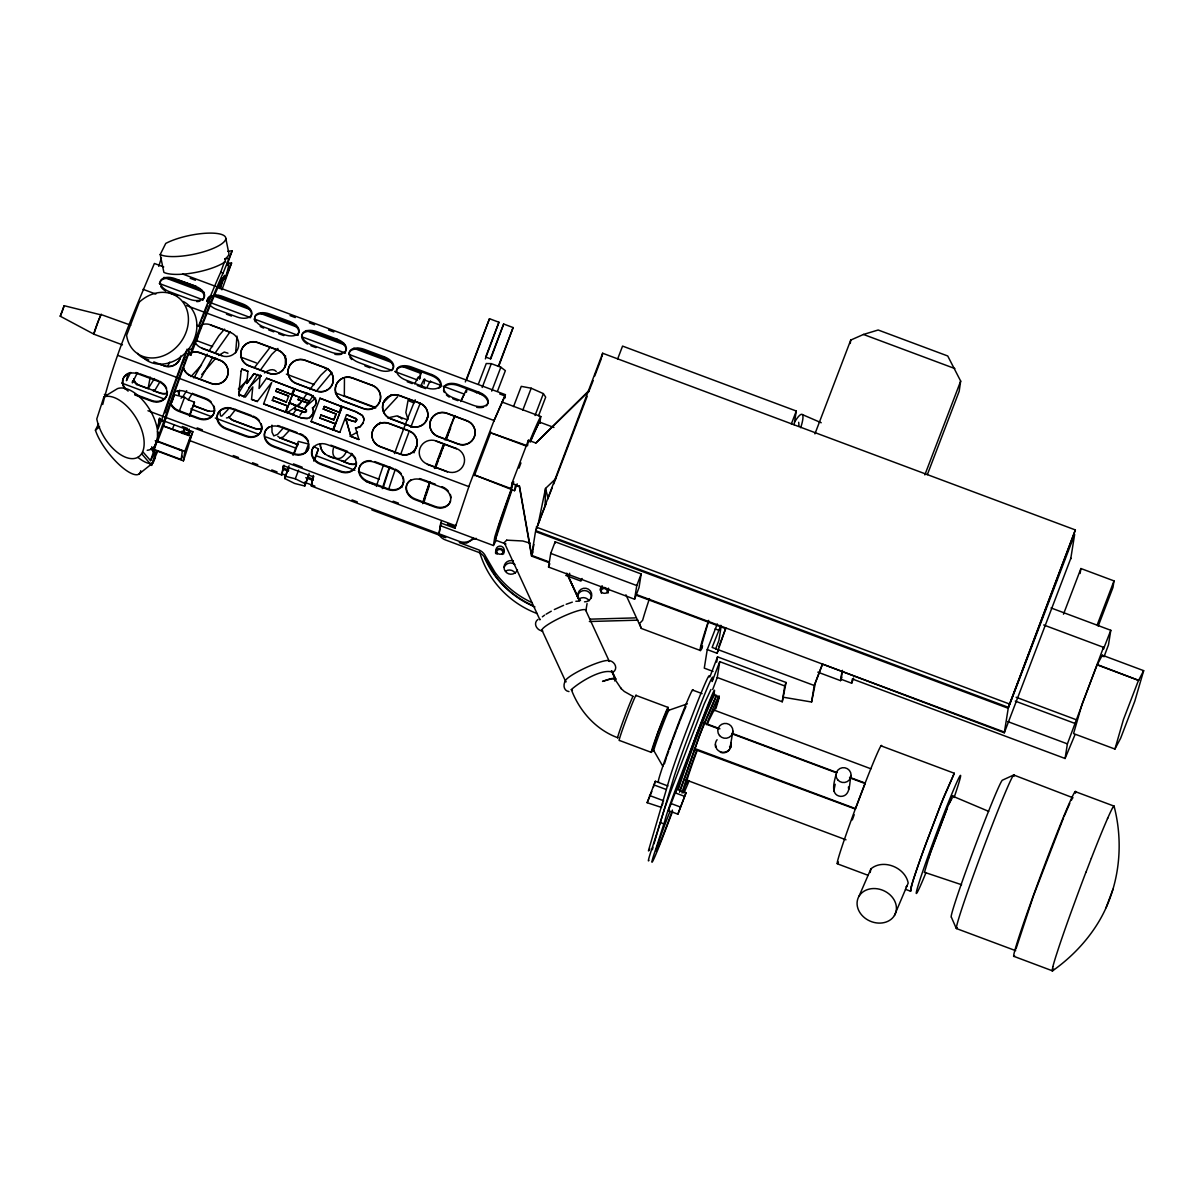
<?xml version="1.0" encoding="UTF-8"?>
<svg xmlns="http://www.w3.org/2000/svg" width="1204" height="1204" viewBox="0 0 1204 1204"><rect width="100%" height="100%" fill="white"/><g stroke="black" fill="none" stroke-linecap="round" stroke-linejoin="round"><path stroke-width="1.5" d="M236.962 336.082L235.668 352.772M545.156 504.777L545.532 488.433L556.082 478.379M153.841 389.855L154.533 390.909L159.259 382.962M271.953 425.117L272.014 432.131L273.79 435.893L277.552 434.418L283.256 428.067M285.333 366.844L285.483 355.692M539.919 619.789L504.25 542.613L506.688 540.175M1043.717 624.981L1103.496 647.331L1103.391 649.287L1110.795 630.294L1051.032 607.945M344.329 395.8L344.449 379.365M239.34 394.807L238.708 394.325L239.25 395.89L239.942 394.777L245.42 397.079L252.795 386.92L251.546 399.367L257.31 401.519L271.713 382.496L263.601 403.882L285.393 412.024L287.651 405.974L272.375 400.255L287.651 405.974M239.37 394.566L239.295 395.649L239.942 394.777M241.101 371.178L238.678 394.551M154.849 458.664L153.164 462.742L139.107 473.94M259.974 377.213L259.056 388.501L266.566 378.237L293.896 388.711L266.566 378.237M260.049 376.054L260.771 376.325L260.169 374.85L259.537 375.874L254.014 373.797L246.82 383.534L247.904 371.268L241.914 369.026L241.056 371.404M122.447 344.871L93.777 334.155L94.394 333.011L93.822 334.125L60.2 316.2L64.143 305.696L101.121 314.906M64.158 305.801L62.397 310.978M93.807 334.11L98.502 320.43M157.709 437.142L154.895 445.856M905.453 889.304L910.42 891.156L912.737 881.674A63.135 2.242 -69.5 0 1 926.358 842.424L943.936 796.581L954.305 773.269L881.042 745.848M143.291 452.328L150.56 460.635L157.092 441.131M141.711 453.818L151.538 465.391L156.249 450.672L183.429 460.846L192.836 431.694L190.458 430.821L188.622 435.652M183.429 460.846L184.814 451.334L157.634 441.176L157.95 438.963L153.992 448.625L153.119 447.768L154.955 445.63M189.133 349.401L188.426 354.337L190.789 355.225A85.86 3.266 -69.5 0 1 223.176 278.139L219.294 288.313M190.789 355.225L191.617 349.521L200.481 326.284L196.884 325.396A34.72 28.941 -53.8 0 1 177.379 359.243A34.72 28.941 -53.8 0 1 143.141 357.588M184.724 428.203L183.038 433.44M200.481 326.284L200.06 329.189A101.648 3.868 -69.5 0 1 223.056 273.173L232.176 250.733L227.827 251.365M153.946 449.348L181.127 459.507L182.391 450.898L155.211 440.739M220.302 288.84L224.606 275.34L219.61 288.433M850.265 343.471L850.746 340.07L863.479 334.456L878.167 330.001L947.729 355.978L960.672 381.096L959.182 391.285L927.336 474.662M798.989 425.584L798.673 422.288M652.402 849.678L652.944 847.255M648.911 860.363A35.262 1.339 -69.5 0 1 652.749 846.231L664.021 810.412A31.56 1.204 -69.5 0 1 673.352 784.556L704.189 703.979L710.962 689.486M672.569 811.466L663.344 835.591A35.262 1.339 -69.5 0 1 652.538 861.552A35.262 1.339 -69.5 0 1 656.285 847.556L664.909 820.692A31.56 1.204 -69.5 0 1 676.904 785.881L704.355 713.987A31.56 1.204 -69.5 0 1 714.514 690.81L713.716 695.867M679.568 792.081L704.189 722.912L719.947 728.796M681.931 792.954A54.601 2.077 -69.5 0 1 696.68 750.167L855.472 809.103M704.189 722.912L704.054 723.77L716.561 695.205L699.238 736.186L679.763 791.57M716.696 662.125L717.524 656.857L786.077 682.487L782.254 701.781L717.253 677.491L719.736 661.658L784.737 685.964L782.254 701.781M93.777 334.035L94.8 330.543M101.196 314.59L130.785 325.215M102.731 404.514C114.591 355.978 135.134 309.563 154.383 263.465L163.729 266.957M159.259 419.203L157.739 428.639L159.696 418.044L159.259 419.203L188.802 430.249L188.05 434.975M192.339 393.437L188.26 399.788L184.588 397.305L174.354 394.716L171.991 402.241M188.26 399.788L194.446 402.226L189.57 416.358M190.157 432.703L190.458 430.821M227.767 299.54L218.375 295.537M241.914 369.026L247.904 371.268M254.014 373.797L259.537 375.874M251.546 399.367L257.31 401.519M263.601 403.882L285.393 412.024M286.401 402.106L273.594 397.064L286.401 402.106L288.674 396.056L275.821 391.24L288.674 396.056M291.669 394.536L276.785 388.711L291.669 394.536L293.942 388.471M307.562 418.616L300.609 417.713L285.815 412.174L294.709 388.772C300.94 392.925 315.117 392.278 316.2 401.97M289.336 402.994L306.388 409.887L289.381 402.708L295.853 405.432M285.815 412.174L294.709 388.772M189.043 440.333L281.841 475.023L283.346 465.602L312.889 476.649L311.385 486.07L459.507 541.454A12.627 12.401 9.1 0 0 473.232 538.293M283.542 466.008L281.841 475.023M288.358 471.231L283.136 469.274L284.039 465.286L283.602 466.445M306.433 409.661L306.388 411.602L304.808 412.46L294.513 408.908L304.838 412.235L306.433 411.362M308.751 475.58L304.762 486.01L294.544 483.421L284.671 478.5L289.035 465.767M298.05 399.668L308.043 403.099L298.05 399.668L298.998 397.2M309.172 401.414L292.527 394.476L308.54 400.646L309.172 401.414L308.043 403.099M313.175 413.243A7.39 7.254 9.1 0 0 312.483 407.93L312.528 407.689A7.39 7.254 9.1 0 1 313.221 413.002L309.639 417.893M319.978 398.208L341.379 406.455L319.978 398.208L311.083 421.626L332.876 429.768L335.148 423.718L319.873 418.014L335.148 423.718M304.762 486.01L309.127 473.277M333.899 419.85L321.047 415.049L333.899 419.85L336.112 414.041L323.304 408.999L336.112 414.041M313.341 475.475L311.385 486.07M339.167 412.28L324.282 406.47L339.167 412.28L341.424 406.23M312.694 480.321L313.582 476.332L312.694 480.321L305.741 477.732M313.491 446.473L318.428 448.926L314.726 459.943M332.876 429.768L311.129 421.385M356.76 420.166L355.978 418.435L346.541 414.658L339.829 432.371L333.297 429.933L342.192 406.516L356.173 411.738L362.073 415.184A6.396 6.276 9.1 0 1 363.834 419.985L363.156 423.04M333.297 429.933L342.192 406.516M339.829 432.371L333.342 429.693M345.789 418.45L350.921 436.269L358.897 439.49L350.876 436.495L345.744 418.691L355.06 421.821L356.79 419.925M346.541 414.658L356.745 419.218M355.616 421.791L356.459 420.843M362.961 423.356L359.921 426.818L355.466 428.097L359.876 427.059L363.187 422.8M413.905 402.964L408.036 400.45L405.853 412.505L407.975 419.413M419.534 379.2L420.933 372.081L406.907 366.844M419.97 378.131L420.933 372.081M424.019 383.925L424.621 380.208A63.135 2.393 -69.5 0 0 420.678 386.123M440.754 522.942L439.024 533.778L441.206 521.783L440.754 522.942L454.931 528.24L455.774 524.583M466.415 392.293L466.956 388.907A69.441 2.634 -69.5 0 0 461.704 399.683M454.931 528.24L468.958 486.356M485.347 358.912L498.938 322.251L489.486 318.714L466.369 380.313M517.193 483.827L514.559 490.69L474.496 474.963L511.128 488.658L513.747 481.796M498.727 366.317L513.115 327.563L503.663 324.026L490.735 358.942M490.765 432.808L527.518 445.796L528.39 440.243L535.84 443.027L589.057 390.457M499.72 393.979L504.927 395.92L504.536 398.419L505.394 394.671L182.572 274M440.649 525.787L493.414 545.517L494.769 537.059A69.441 2.634 -69.5 0 1 511.835 487.635M511.128 488.658L512.016 483.12L528.39 440.243M514.559 490.69L515.447 485.152L519.36 486.612L531.566 556.097L549.114 562.644M519.36 486.612L512.016 483.12M535.84 443.027L588.997 391.119M539.738 423.281L540.807 416.524L502.128 402.061M531.566 556.097L535.494 531.566L1008.23 708.283L1004.302 732.8L822.422 664.066L814.22 685.497L811.586 702.007L782.886 697.161M535.645 530.633L602.632 353.239L1075.368 529.941L1008.38 707.335L535.645 530.633L540.19 519.285M548.542 567.054L550.725 553.388L555.149 541.8L641.19 573.962L639.008 587.627L634.583 599.216L548.542 567.054L549.807 563.743M554.893 543.395L555.149 541.8M602.06 356.775L602.632 353.239M569.101 576.656L569.658 573.239M634.583 599.216L636.765 585.55L641.19 573.962M717.313 623.958L707.245 649.588L704.28 668.145L713.009 671.396M707.245 649.588L717.057 653.26L725.861 627.961L718.878 646.638M721.045 626.998L718.893 640.483L715.643 648.986M794.098 424.711L796.295 411.031L622.558 346.09L617.637 359.003M817.817 672.148L840.542 680.636L842.002 671.576M842.454 670.357L841.024 679.237L851.664 683.225L853.636 678.048M851.664 683.225L852.342 678.981L1065.073 758.49L1075.006 734.681M1008.38 707.335L1075.368 529.941M1070.717 558.942L1074.645 534.425L1008.23 708.283M1080.123 573.48L1080.921 568.529L1114.016 580.9L1112.963 587.507L1098.198 626.14M1065.073 758.49L1067.406 743.876L1103.496 647.331M1097.265 664.638L1102.307 655.202L1143.665 670.658L1134.815 701.119L1120.653 738.202L1114.934 749.054L1073.562 733.597L1082.065 704.114L1097.25 664.563L1138.608 680.38L1098.981 665.556M1110.795 630.294L1108.463 644.908L1104.008 656.812M198.389 333.162L196.899 341.289M192.836 431.694L190.367 438.151L190.774 435.713L163.518 425.99A85.86 3.266 -69.5 0 1 184.077 366.121L188.516 354.187M178.854 394.611L179.592 390.201M315.899 403.761L316.246 401.73M732.92 731.219L729.865 748.813A7.57 7.435 9.9 0 0 729.594 746.495M835.967 774.714C834.327 781.426 829.827 795.182 840.783 796.401C851.258 796.22 849.016 782.133 851.093 775.466M1016.01 948.842L1033.574 895.565L1063.553 817.757M533.929 544.524L531.686 555.39L549.054 561.877M538.053 524.628L545.532 488.433L548.106 498.441M715.311 744.764L715.537 747.112M132.485 381.111L132.365 382.917L137.286 372.939M870.913 768.799L714.077 710.089L713.912 710.827L719.179 696.981L716.816 696.093M911.368 886.204L910.901 890.87M1052.808 966.887L1052.145 970.68A88.073 3.115 -69.5 0 0 1053.741 969.069M150.214 377.108L148.032 388.847L154.458 378.523M566.196 681.81A24.185 3.823 -24.8 0 1 584.723 668.205A24.185 3.823 -24.8 0 1 609.359 661.478L585.881 610.624L587.07 603.58M676.964 789.914L696.288 735.087L710.661 699.659L713.927 694.377M127.474 375.528L126.465 380.675L130.077 373.526M382.962 488.388L389.825 466.941M653.953 843.884L673.066 780.041A50.508 1.926 -69.5 0 1 690.795 729.94L696.454 715.131A50.508 1.926 -69.5 0 1 712.708 678.048L712.151 681.539L719.736 661.658M894.467 915.446A20.197 16.675 23.5 0 0 875.293 888.582A20.197 16.675 23.5 0 0 860.469 913.445A20.197 16.675 23.5 0 0 894.467 915.446L908.192 883.059C905.257 867.497 883.254 858.467 870.898 868.867L870.191 872.509M103.905 396.914L96.771 418.992A34.72 18.647 58.6 0 0 129.821 458.453A34.72 18.647 58.6 0 0 140.266 426.096A34.72 18.647 58.6 0 0 103.905 396.914L117.54 388.606A34.72 18.647 58.6 0 1 141.575 398.93A34.72 18.647 58.6 0 1 157.453 430.234L157.498 437.744M158.717 266.325L161.456 257.837M153.992 448.625L163.804 421.415A101.633 3.868 -69.5 0 1 186.229 358.491L188.802 351.749M226.803 263.27L231.574 263.014L221.912 289.833M661.598 807.463L647.15 802.692L655.322 781.261L667.934 785.971M653.456 787.04L655.322 781.261M708.449 621.61L701.179 646.744L701.857 647.27L702.579 645.991M662.125 805.551L662.952 802.993M668.416 810.638L676.603 789.222L686.054 792.744L677.882 814.175L668.416 810.638L668.957 809.57M675.534 792.533L675.88 791.434M677.882 814.175L686.054 792.744M1013.587 956.247L1052.537 970.86C1070.1 958.429 1085.436 942.882 1096.964 924.672C1118.967 889.952 1124.401 846.111 1114.167 806.529M401.85 487.53L403.626 482.082M501.526 518.307L502.474 515.447M928.314 858.693L947.081 808.636M1112.963 889.274L1106.024 907.771M95.086 329.67L95.733 327.849M198.389 326.51A101.633 3.868 -69.5 0 1 220.693 272.3L224.471 261.735L225.464 261.599L224.922 258.995A34.72 9.632 -11.6 0 0 228.926 253.668L225.795 238.437M151.538 465.391L157.754 451.094M232.176 250.733L226.924 265.392A101.648 3.868 -69.5 0 1 224.907 279.253L231.574 263.014M394.536 453.562L397.41 445.63A56.814 2.167 -69.5 0 1 413.153 404.74L415.229 399.788M852.312 819.924L854.193 814.732M96.079 326.886L96.787 324.945M509.894 494.332L511.038 491.187M511.504 489.381L499.073 524.869L495.461 539.452M512.076 489.546L495.566 539.181L495.837 540.265L505.966 544.042M439.595 456.737L440.845 453.351M413.995 452.824L416.99 444.788M97.148 323.981L101.196 314.199L98.848 319.557M712.708 689.471L717.253 677.491M442.56 448.821L444.366 444.065M177.078 279.719L196.147 286.296M187.102 349.115L183.866 357.603A101.633 3.868 -69.5 0 0 161.441 420.542L157.89 429.181M157.634 441.176L163.594 425.554M181.127 459.507L182.376 456.256M184.814 451.334L190.774 435.713M170.381 405.146L174.354 394.716M172.639 428.609L173.963 425.132M179.276 411.226L184.588 397.305M182.496 433.515L184.483 428.308M189.796 414.387L194.446 402.226M188.802 430.249L189.239 429.091L188.23 435.381L162.811 425.87M272.345 400.496L273.594 397.064M275.791 391.481L276.785 388.711M294.513 408.908L295.883 405.191M293.023 455.323L298.336 441.416L308.555 444.02L305.244 452.704M284.671 478.5L288.659 468.07M293.972 454.164L297.96 443.734M285.047 476.197L295.281 478.786L298.592 470.102M319.828 418.239L321.092 414.823M323.274 409.24L324.282 406.47M313.777 461.102L318.428 448.926M333.929 419.624L336.157 413.8M465.331 381.939L489.486 318.714M443.915 444.487L437.97 460.033A69.441 2.634 -69.5 0 0 434.915 468.371M445.886 439.294L452.493 422.032A69.441 2.634 -69.5 0 1 455.067 415.591M498.938 322.251L485.648 357.031L490.374 358.792L503.663 324.026M478.455 383.941L486.25 363.518L491.292 363.653L500.849 367.22L505.364 370.651L497.523 391.149M482.187 387.477L491.292 363.653M498.351 366.197L513.115 327.563M491.714 391.134L500.849 367.22M505.394 394.671L494.046 420.512L468.807 486.597L117.796 355.391M474.391 475.67L490.871 432.101M513.551 406.561L521.272 386.349L531.19 388.215L543.38 393.618L545.683 397.154L538.594 415.696M522.822 410.112L531.19 388.215M535.027 415.515L543.38 393.618M518.999 468.085L520.956 462.938M540.34 518.337L546.24 503.468M547.73 499.013L552.275 487.665M553.614 484.158L587.161 396.342M588.651 391.887L593.196 380.539M594.686 376.084L601.398 358.521M532.996 551.959L531.686 555.39L519.466 485.904M791.359 423.943L796.295 411.031M651.816 791.54L647.15 802.692M720.865 625.282L712.121 647.436L814.22 685.497M717.057 653.26L718.382 649.769M709.878 676.874L717.524 656.857M814.927 433.876L850.746 340.07M682.668 792.563L686.295 783.082M784.737 685.964L786.077 682.487M822.302 664.774L815.439 682.728L811.586 702.007M840.542 680.636L841.882 677.13M924.838 474.903L960.672 381.096M1004.302 732.8L1070.838 558.235M1063.478 614.206L1080.921 568.529M1097.235 624.816L1114.016 580.9M1085.888 872.448L1091.321 858.332M62.006 312.002L60.937 314.695M446.413 438.768L447.677 435.562M199.849 324.598L201.715 319.797M425.975 421.189L428.052 416.027M1064.14 816.342L1069.784 803.384M530.227 440.95L538.865 422.995M1107.725 818.103L1103.887 827.088A88.073 3.115 -69.5 0 0 1091.336 858.286M60.802 315.042L60.245 316.2M859.024 896.212L870.898 868.867M493.836 421.234L504.927 395.92M315.042 405.658L315.93 403.521M949.113 803.805L951.988 798.448M160.207 254.541L165.746 243.419A34.72 9.632 -11.6 0 1 217.608 233.561A34.72 9.632 -11.6 0 1 209.496 249.86A34.72 9.632 -11.6 0 1 160.207 254.541L163.879 272.36A34.72 9.632 -11.6 0 0 193.678 272.796A34.72 9.632 -11.6 0 0 225.464 261.599M140.733 470.689A34.72 10.941 51.5 0 1 120.28 465.647A34.72 10.941 51.5 0 1 95.417 430.174L98.577 423.823M167.732 366.106L169.749 362.043M150.56 460.635L153.66 454.405M1071.304 800.404L1072.433 798.207M961.605 884.729L924.506 872.313M652.267 750.062L658.016 732.228L667.332 709.893M493.414 545.517L495.867 540.912M193.844 377.981L207.238 354.111M201.203 377.725L212.581 357.438M1138.608 680.38L1143.665 670.658M1138.608 680.034L1123.437 719.571L1114.934 749.054M421.174 386.725L422.183 385.295M440.483 387.252L441.432 385.596L430.219 381.382M835.185 784.286L833.74 791.374M208.954 351.192L218.782 335.826L224.516 329.128M186.695 390.653L182.647 397.064M215.411 352.591L230.175 331.657M239.099 392.323L247.031 379.395M243.72 396.838L257.626 374.399M295.778 410.158L292.783 414.612M299.059 405.221L302.61 399.939M300.007 415.169L302.655 411.211M304.311 408.743L313.236 395.544M260.139 370.486L271.728 354.397L277.928 348.438M1112.541 807.944L1113.866 806.048A88.058 3.13 -69.5 0 1 1114.076 807.538M254.766 367.22L269.5 348.122M303.513 398.584L307.11 393.362M235.683 409.42L229.332 417.427L226.457 417.954M473.398 538.971L466.67 543.109L459.311 542.628L478.575 549.822A12.627 12.401 9.1 0 1 485.633 556.368L494.934 572.246A94.695 92.994 9.1 0 0 531.792 602.527M611.963 671.982C601.564 668.792 580.283 681.539 571.328 689.591C579.485 711.067 595.814 729.654 617.682 737.706M309.774 389.569L320.746 375.302L327.849 368.529M316.261 391.225L331.928 372.397M238.708 394.325L239.461 393.302M246.85 383.293L254.044 373.556M259.929 377.454L260.801 376.084M910.42 891.156L911.142 890.192M228.098 409.45L221.702 416.163L220.573 415.862L219.775 411.362M312.318 415.154C305.455 423.642 293.565 413.243 285.86 411.949M384.091 411.377L397.606 396.748M201.459 365.038L190.969 376.641M313.913 407.027L315.087 405.432M203.867 372.021L215.832 358.13M288.719 431.107L283.196 437.037L279.614 438.03M537.977 619.443C532.604 623.236 536.969 630.776 542.718 630.941A24.185 3.823 -24.8 0 1 561.23 617.336A24.185 3.823 -24.8 0 1 585.881 610.624M613.272 672.058C618.645 668.265 614.281 660.725 608.532 660.56M201.715 374.504L203.506 372.427M345.924 452.418C341.229 462.306 330.408 459.762 333.357 448.43M352.441 454.224L344.464 461.343L341.063 460.485M383.369 402.663A12.627 12.401 9.1 0 1 399.608 395.484L419.699 402.994A12.627 12.401 9.1 0 1 427.104 419.007A12.627 12.401 9.1 0 1 410.85 426.186L390.758 418.676A12.627 12.401 9.1 0 1 383.369 402.663L391.27 394.626M245.842 381.683L238.347 389.012M248.761 387.673L261.042 375.693M300.609 402.648L296.771 405.974M305.485 406.786L315.614 398.148M218.601 355.481L224.29 352.05L227.947 353.208M182.737 396.838L181.067 398.178M295.687 406.892L287.079 412.761M95.417 430.174L99.631 426.818M542.357 616.824L544.599 615.124M907.274 885.978L905.95 886.881M375.693 425.975L380.494 422.378M1073.005 797.785L1013.738 775L1002.39 780.177A73.233 2.589 -69.5 0 0 972.982 851.755A73.233 2.589 -69.5 0 0 951.386 917.222L956.277 928.434M264.474 372.939C267.589 370.471 273.052 367.822 276.273 371.494M357.498 432.04L349.988 436.284M312.483 407.93L313.958 406.786M546.104 614.191L551.266 611.196M153.119 447.768L153.284 447.677A34.72 18.647 58.6 0 1 147.204 450.281M554.337 609.54L563.638 605.326M714.077 710.089L709.005 720.173A39.145 1.49 -69.5 0 0 707.26 724.387M387.688 417.923L396.688 415.952L407.479 419.835M566.166 604.288L572.321 602.135M668.867 710.255L687.379 703.828M575.858 601.278L579.636 601.142M150.033 463.675L152.682 463.088M224.922 258.995L228.308 258.514M355.647 421.55L353.434 421.265M506.718 540.16L522.732 540.987L530.272 543.2M572.442 690.434L571.328 689.591M589.734 619.172L635.185 617.893M589.358 621.52L637.909 620.165M476.754 391.947L475.399 391.917L476.618 392.835M150.214 463.54L149.552 463.48A34.72 10.941 51.5 0 1 137.828 457.369M472.284 538.73L473.593 539.001A4.289 4.214 9.1 0 0 476.152 538.323M191.617 349.521L188.847 348.844M568.98 691.578C563.653 690.9 562.9 684.865 565.368 680.877L541.89 630.008M863.479 334.456L954.892 368.575M220.693 272.3L223.056 273.173M221.732 278.004L224.094 278.892M190.217 278.29L195.469 280.246M290.029 315.598L295.281 317.555M309.293 322.792L314.545 324.764M328.557 330.001L333.809 331.958M482.774 394.822L458.513 385.701A12.627 7.119 19 0 0 443.84 387.808M168.47 277.703L201.775 290.164M215.802 295.401L247.362 307.201M264.895 313.762L296.455 325.547M310.481 330.799L343.787 343.245M357.814 348.498L389.374 360.297M163.955 277.356L204.379 292.452M213.153 295.748L250.056 309.533M260.606 313.476L297.493 327.262M306.283 330.558L344.946 345.006M353.72 348.287L392.384 362.735M402.919 366.678L420.497 373.24M539.889 422.213L553.945 427.465M443.087 386.198L464.488 394.19A63.135 2.393 -69.5 0 0 460.68 401.534M423.597 379.666L428.865 381.638M159.259 283.482L203.175 299.901M206.697 301.226L250.628 317.645M254.134 318.955L298.065 335.374M301.572 336.684L345.503 353.103M349.025 354.427L391.195 370.185M394.701 371.494L417.547 380.043M169.147 292.738L177.515 295.868M226.472 314.154L231.484 316.035M268.718 329.956L273.744 331.837M278.771 333.704L283.783 335.585M310.963 345.744L315.99 347.625M364.932 365.926L369.959 367.807M407.193 381.713L412.204 383.594M417.231 385.476L425.599 388.606M452.794 398.765L457.806 400.646M143.05 289.306L155.813 294.077M186.665 305.605L494.046 420.512M230.611 332.319L210.519 324.809A12.627 12.401 9.1 0 0 202.723 324.418M210.489 325.035L230.581 332.545A12.627 12.401 9.1 0 1 237.971 348.558A12.627 12.401 9.1 0 1 221.717 355.737L201.625 348.227M492.511 433.455L525.697 445.856M196.899 340.702L212.596 346.571M240.589 357.031L256.332 362.916M286.386 374.158L314.289 384.588M343.908 395.664L375.016 407.283M221.762 355.496L201.67 347.986A12.627 12.401 9.1 0 1 194.341 340.867M363.533 408.743L343.456 401.233A12.627 12.401 9.1 0 1 336.051 385.235A12.627 12.401 9.1 0 1 352.305 378.056L372.397 385.566A12.627 12.401 9.1 0 1 379.997 400.962A12.627 12.401 9.1 0 1 364.797 409.149M436.224 441.221L456.316 448.731M294.679 388.997L311.926 395.74L316.05 400.481M342.162 406.756L356.128 411.979L362.028 415.425A6.396 6.276 9.1 0 1 363.804 420.226M345.744 418.691L351.974 421.009M148.784 360.011L143.773 358.13A12.627 12.401 9.1 0 1 137.662 353.329M153.811 361.892L163.864 365.64A12.627 12.401 9.1 0 0 180.766 355.963M158.793 363.999L162.149 365.248M192.67 376.671L211.091 383.549A12.627 12.401 9.1 0 0 227.345 376.385A12.627 12.401 9.1 0 0 219.956 360.372L199.864 352.862A12.627 12.401 9.1 0 0 188.471 354.066M427.375 464.398L447.467 471.908M239.897 395.017L244.036 396.567M1016.116 697.251L1075.879 719.586M140.07 373.857L158.492 380.75M192.369 393.407L205.764 398.419A12.627 10.415 23.7 0 1 211.227 401.955M232.944 408.577L251.365 415.455M281.887 426.878L296.967 432.507M330.844 445.164L347.58 451.425M374.76 461.583L393.181 468.476M423.718 479.884L435.427 484.264M1015.273 701.119L1075.052 723.469M536.216 527.096L1008.952 703.798M193.392 405.417L206.787 410.429A12.627 12.401 9.1 0 0 214.583 410.805M298.065 444.547L281.239 438.256A12.627 12.401 9.1 0 1 277.808 436.33M146.09 387.989L139.393 385.476A12.627 12.401 9.1 0 1 133.283 380.675M152.788 390.487L159.485 392.986M193.362 405.658L206.757 410.669A12.627 12.401 9.1 0 0 209.315 411.332M234.223 420.933L252.373 427.721M281.209 438.497L298.035 444.788M328.481 456.166L333.508 458.047M343.546 461.794L348.573 463.675A12.627 12.401 9.1 0 0 356.369 464.052M121.694 383.053L164.737 399.141M190.789 408.878L211.784 416.719M215.29 418.029L257.806 433.937M266.174 437.052L295.988 448.204M316.908 456.015L354.924 470.237M358.386 471.532L379.125 479.282M134.953 394.22L151.689 400.465A12.627 10.415 23.7 0 0 167.386 391.767M134.667 394.867L151.403 401.128A12.627 10.415 23.7 0 0 166.619 395.68A12.627 10.415 23.7 0 0 158.206 381.397L138.114 373.887A12.627 10.415 23.7 0 0 124.524 376.506A12.627 10.415 23.7 0 0 125.02 389.133M366.106 481.54L374.73 484.76M1007.628 721.542L1067.406 743.876M550.725 553.388L636.765 585.55M197.11 427.887L202.362 429.858M293.415 463.886L302.159 467.167M393.211 501.195L398.464 503.152M104.357 394.43L107.306 395.544M147.957 410.745L455.353 525.651M635.682 594.264L1004.422 732.092M447.497 524.131L455.383 527.081M636.871 595.453L725.741 628.669M182.286 426.502L187.508 428.443M161.441 420.542L163.804 421.415M184.362 429.151L190.066 431.453M715.131 628.924L718.683 630.249M283.587 468.115L288.794 470.072M307.923 477.22L313.13 479.162M182.617 431.408L188.682 433.681M181.638 431.333L188.592 433.937M565.729 575.392L580.915 581.081A80.803 3.07 -69.5 0 0 582.089 578.492M233.26 455.548L238.512 457.505M252.509 462.742L257.761 464.699M271.773 469.936L277.025 471.908M281.601 473.699L285.107 475.023M304.401 482.232L314.921 486.16M352.035 499.946L357.287 501.902M371.855 509.939L445.721 537.556A12.627 12.401 9.1 0 1 442.289 535.614M178.327 449.167L182.752 450.823M700.412 650.521L641.326 628.443L625.914 594.791M1075.292 791.615L1113.866 806.048M153.495 452.448L155.858 453.336M692.481 690.012L702.098 693.624M635.938 695.385L668.009 707.395M732.213 733.386L837.277 772.652M849.527 777.242L865.285 783.127L855.547 808.636L694.452 748.421M706.477 724.266L718.698 728.826M732.649 734.034L835.561 772.501M851.258 778.371L863.464 782.946M694.317 749.279L696.68 750.167M651.394 752.41L619.308 740.4A24.185 0.858 -69.5 0 1 627.088 716.877A24.185 0.858 -69.5 0 1 636.103 695.701M685.588 779.756L845.991 839.805M653.576 784.767L666.188 789.478M674.842 792.714L684.308 796.25M837.156 863.735L868.234 875.368M649.483 795.468L663.66 800.78M670.763 803.429L680.215 806.966M956.578 928.6L1015.694 950.678M660.83 822.738L664.382 824.063M335.314 392.85L375.693 408.051M952.59 796.115L988.68 811.376M794.7 421.972A19.851 4.319 -66.7 0 1 802.331 414.567L821.233 422.754M397.952 416.253L399.517 416.96M632.943 696.348L624.274 691.457L620.617 688.086L621.189 688.658L615.876 680.727M295.281 478.786L305.139 483.707M400.285 417.472L401.94 418.992M954.305 773.269L940.791 804.483L923.077 851.454A63.135 2.242 -69.5 0 0 911.353 886.234M157.453 431.649L158.973 433.169M615.274 679.432L611.843 678.68L602.542 681.404A22.093 3.492 -24.8 0 1 614.612 680.907M150.801 448.701L154.443 452.854M154.564 456.632L155.421 457.61M924.386 872.539L931.068 850.415L947.999 806.048A41.087 1.46 -69.5 0 1 952.891 796.596M653.742 750.513L662.847 766.301M567.475 574.534L579.29 600.104M612.264 671.546L615.801 679.207M567.189 574.157L578.928 599.712M566.813 573.179L578.883 599.487M641.205 628.262L639.61 623.491L642.62 620.331A94.695 3.597 -69.5 0 1 649.468 598.584M355.511 427.856L358.897 439.49M848.414 787.01L848.685 789.327M1102.307 655.202L1102.443 656.436M196.884 325.396L196.839 323.921A34.72 28.941 -53.8 0 0 183.339 301.482M178.96 394.566A12.627 12.401 9.1 0 1 178.523 390.713M228.655 416.825A12.627 12.401 9.1 0 0 233.967 420.587L254.059 428.097A12.627 12.401 9.1 0 0 261.855 428.473M167.311 393.136A12.627 12.401 9.1 0 1 159.515 392.76L139.423 385.25A12.627 12.401 9.1 0 1 133.328 380.434M356.399 463.826A12.627 12.401 9.1 0 1 348.603 463.435L328.511 455.925A12.627 12.401 9.1 0 1 320.339 443.719M167.266 393.377A12.627 12.401 9.1 0 1 160.734 393.392M325.05 454.239A12.627 12.401 9.1 0 1 320.294 443.96M233.937 420.828A12.627 12.401 9.1 0 1 230.491 418.887M261.81 428.714A12.627 12.401 9.1 0 1 254.029 428.338M178.643 393.542A12.627 12.401 9.1 0 1 178.478 390.939M136.759 384.828A34.72 30.25 -87.3 0 1 133.599 378.808M202.407 318.052A85.86 3.266 -69.5 0 1 207.705 304.958M208.382 303.273A85.86 3.266 -69.5 0 1 211.648 295.507M151.644 446.834A34.72 10.941 51.5 0 1 153.901 452.704M165.023 412.791A85.86 3.266 -69.5 0 1 169.237 400.225M169.779 398.674A85.86 3.266 -69.5 0 1 175.077 383.534M175.649 381.939A85.86 3.266 -69.5 0 1 181.082 366.934M181.714 365.248A85.86 3.266 -69.5 0 1 186.168 353.208M183.309 367.446A12.627 12.401 9.1 0 0 191.045 375.798L211.136 383.308A12.627 12.401 9.1 0 0 227.375 376.145A12.627 12.401 9.1 0 0 219.986 360.131L199.894 352.621A12.627 12.401 9.1 0 0 188.516 353.825M182.993 362.314A12.627 12.401 9.1 0 1 184.829 357.483M191 376.039A12.627 12.401 9.1 0 1 183.264 367.687M372.773 439.611A12.627 12.401 9.1 0 0 380.088 446.729L400.179 454.239A12.627 12.401 9.1 0 0 416.433 447.06A12.627 12.401 9.1 0 0 409.044 431.047L388.952 423.537A12.627 12.401 9.1 0 0 372.352 438.376M418.601 426.803A12.627 12.401 9.1 0 0 419.669 403.235L399.577 395.725A12.627 12.401 9.1 0 0 383.339 402.904A12.627 12.401 9.1 0 0 390.728 418.902L410.82 426.412A12.627 12.401 9.1 0 0 417.321 427.074M180.073 358.702A12.627 12.401 9.1 0 1 163.819 365.881M246.534 364.722A12.627 12.401 9.1 0 0 248.897 365.896L268.989 373.406A12.627 12.401 9.1 0 0 275.505 374.053M245.465 363.969A12.627 12.401 9.1 0 1 257.761 342.719L277.853 350.229A12.627 12.401 9.1 0 1 284.054 368.544M283.286 369.598A12.627 12.401 9.1 0 1 276.785 373.782M170.426 403.641A12.627 10.415 23.7 0 0 178.583 411.286L198.675 418.796A12.627 10.415 23.7 0 0 213.891 413.348A12.627 10.415 23.7 0 0 205.478 399.066L185.386 391.556A12.627 10.415 23.7 0 0 174.429 392.052M411.076 479.749A12.627 10.415 23.7 0 0 406.561 489.667A12.627 10.415 23.7 0 0 415.245 498.983L435.336 506.493A12.627 10.415 23.7 0 0 450.552 501.06M419.504 478.56A12.627 10.415 23.7 0 1 422.032 479.267M442.124 486.777A12.627 10.415 23.7 0 1 448.43 491.247M450.281 494.408A12.627 10.415 23.7 0 1 451.018 497.794M370.952 460.711A12.627 10.415 23.7 0 0 359.168 468.627A12.627 10.415 23.7 0 0 367.972 481.314L388.064 488.824A12.627 10.415 23.7 0 0 400.45 487.379A12.627 10.415 23.7 0 0 403.009 476.739M394.852 469.093A12.627 10.415 23.7 0 1 401.158 473.578M313.898 446.533A12.627 10.415 23.7 0 0 320.7 463.645L340.792 471.155A12.627 10.415 23.7 0 0 356.474 462.441M351.071 453.276A12.627 10.415 23.7 0 1 353.043 454.962M353.886 455.91A12.627 10.415 23.7 0 1 355.737 459.07M269.26 426.743A12.627 10.415 23.7 0 0 264.745 436.646A12.627 10.415 23.7 0 0 273.428 445.977L293.505 453.487A12.627 10.415 23.7 0 0 308.736 448.038M277.688 425.539A12.627 10.415 23.7 0 1 280.216 426.246M300.308 433.756A12.627 10.415 23.7 0 1 303.799 435.607M304.823 436.405A12.627 10.415 23.7 0 1 308.465 441.401M231.695 408.171A12.627 10.415 23.7 0 0 217.563 414.537A12.627 10.415 23.7 0 0 226.141 428.308L246.233 435.818A12.627 10.415 23.7 0 0 258.619 434.358A12.627 10.415 23.7 0 0 261.193 423.733M253.036 416.087A12.627 10.415 23.7 0 1 259.327 420.572M170.712 402.994A12.627 10.415 23.7 0 0 178.869 410.639L198.961 418.149A12.627 10.415 23.7 0 0 211.347 416.689A12.627 10.415 23.7 0 0 213.921 406.049M128.121 391.119A12.627 10.415 23.7 0 1 122.793 380.283A12.627 10.415 23.7 0 1 130.8 372.518M135.856 372.533A12.627 10.415 23.7 0 1 138.4 373.24M159.696 381.262A12.627 10.415 23.7 0 1 161.968 382.586M162.991 383.399A12.627 10.415 23.7 0 1 166.649 388.38M478.605 393.211A12.627 7.119 19 0 1 486.1 405.959M483.617 407.148A12.627 7.119 19 0 1 476.679 407.313M449.273 397.079A12.627 7.119 19 0 1 446.383 394.912M444.411 392.489A12.627 7.119 19 0 1 443.523 390.051M438.828 388.29A12.627 7.119 19 0 0 431.333 375.543L411.241 368.033A12.627 7.119 19 0 0 396.251 372.382M391.556 370.621A12.627 7.119 19 0 0 384.061 357.874L363.969 350.364A12.627 7.119 19 0 0 348.979 354.713M351.839 359.575A12.627 7.119 19 0 1 349.867 357.152M307.456 344.058A12.627 7.119 19 0 1 302.61 333.839A12.627 7.119 19 0 1 316.697 332.695L336.789 340.205A12.627 7.119 19 0 1 344.284 352.953M341.801 354.142A12.627 7.119 19 0 1 334.847 354.307M263.691 328.075A12.627 7.119 19 0 1 260.184 326.389M255.308 321.814A12.627 7.119 19 0 1 254.435 319.361M254.736 317.134A12.627 7.119 19 0 1 269.425 315.012L289.517 322.537A12.627 7.119 19 0 1 297.012 335.284M249.74 317.6A12.627 7.119 19 0 0 242.245 304.853L222.153 297.343A12.627 7.119 19 0 0 214.658 296.003M207.163 301.692A12.627 7.119 19 0 1 211.407 296.47M202.453 299.931A12.627 7.119 19 0 0 194.973 287.184L174.881 279.674A12.627 7.119 19 0 0 159.891 284.024M199.984 301.12A12.627 7.119 19 0 1 196.734 301.602M165.64 291.052A12.627 7.119 19 0 1 160.764 286.477M210.369 305.575A12.627 7.119 19 0 0 216.765 309.413L236.857 316.923A12.627 7.119 19 0 0 251.531 314.816A12.627 7.119 19 0 0 242.576 303.875L222.484 296.365A12.627 7.119 19 0 0 214.989 295.01M208.382 303.152A12.627 7.119 19 0 1 211.753 295.477M388.832 488.824A63.135 2.393 -69.5 0 1 395.258 469.56M400.827 453.953A63.135 2.393 -69.5 0 1 408.758 432.567M410.775 427.285A63.135 2.393 -69.5 0 1 420.241 403.25M427.089 387.236A63.135 2.393 -69.5 0 1 430.52 382.42M423.116 501.616A63.135 2.393 -69.5 0 1 429.542 482.337M434.478 468.461A63.135 2.393 -69.5 0 1 443.042 445.329M445.059 440.047A63.135 2.393 -69.5 0 1 454.54 416.012M376.4 486.416A63.135 2.393 -69.5 0 1 383.579 464.774M414.778 383.91A63.135 2.393 -69.5 0 1 418.706 377.996M382.3 488.628A63.135 2.393 -69.5 0 1 389.479 466.971M423.823 502.941A57.762 2.197 -69.5 0 1 425.539 497.162M425.96 495.837A57.762 2.197 -69.5 0 1 429.075 486.416M435.502 468.13A57.762 2.197 -69.5 0 1 438.572 459.687M439.204 458.002A57.762 2.197 -69.5 0 1 444.336 444.291M446.248 439.294A57.762 2.197 -69.5 0 1 450.612 428.112M422.709 503.633A69.441 2.634 -69.5 0 1 430.084 481.886M529.549 441.657A69.441 2.634 -69.5 0 1 540.807 416.524M537.33 613.649A94.695 92.994 9.1 0 1 479.508 551.703M534.922 606.936A94.695 92.994 9.1 0 1 484.535 557.738M505.635 571.117A6.938 6.818 9.1 0 1 515.252 573.104M579.485 598.734A6.938 6.818 9.1 0 1 589.117 600.721M497.056 554.231A3.16 3.1 9.1 0 1 497.688 550.123A3.16 3.1 9.1 0 1 501.902 550.333A3.16 3.1 9.1 0 1 502.158 554.472M601.518 593.271A3.16 3.1 9.1 0 1 603.791 588.5A3.16 3.1 9.1 0 1 607.102 592.684M504.085 567.325A6.938 6.818 9.1 0 1 514.906 564.45M577.514 597.033A6.938 6.818 9.1 0 1 584.753 590.562A6.938 6.818 9.1 0 1 591.39 597.711M608.547 588.154A4.169 4.094 9.1 0 1 606.048 593.045A4.169 4.094 9.1 0 1 600.826 591.089A4.169 4.094 9.1 0 1 602.226 585.791M580.509 600.329A6.938 6.818 9.1 0 1 581.005 589.298A6.938 6.818 9.1 0 1 591.525 593.226A6.938 6.818 9.1 0 1 584.527 601.834M517.464 569.838A6.938 6.818 9.1 0 1 508.524 573.781A6.938 6.818 9.1 0 1 504.461 564.977A6.938 6.818 9.1 0 1 513.401 561.034M533.116 605.657A94.695 92.994 9.1 0 1 495.657 576.099L485.257 558.716A12.627 12.401 9.1 0 0 478.199 552.184L445.345 539.904A12.627 12.401 9.1 0 1 439.249 535.103M495.672 553.599A4.169 4.094 9.1 0 1 499.871 548.437A4.169 4.094 9.1 0 1 503.588 553.99M600.254 590.126A4.169 4.094 9.1 0 1 605.612 587.748M606.741 588.395A4.169 4.094 9.1 0 1 608.05 593.03M539.859 619.563A9.286 1.46 -24.8 0 1 540.009 619.247M652.372 750.528A24.185 0.858 -69.5 0 1 659.175 728.887A24.185 0.858 -69.5 0 1 667.513 710.194M617.803 737.751A22.214 0.783 -69.5 0 1 623.732 719.405A22.214 0.783 -69.5 0 1 633.063 696.394M658.648 781.652A49.244 1.746 -69.5 0 1 674.436 733.883A49.244 1.746 -69.5 0 1 692.827 690.629M664.427 763.893A34.404 1.219 -69.5 0 1 666.459 757.632M666.971 756.112A34.404 1.219 -69.5 0 1 668.732 751.025M669.379 749.219A34.404 1.219 -69.5 0 1 672.283 741.167M672.901 739.512A34.404 1.219 -69.5 0 1 676.046 731.084M676.678 729.443A34.404 1.219 -69.5 0 1 679.763 721.482M680.35 719.992A34.404 1.219 -69.5 0 1 685.979 706.522M653.907 750.784A21.777 0.768 -69.5 0 1 660.876 729.669A21.777 0.768 -69.5 0 1 669.018 710.526M530.407 442.049A63.135 2.393 -69.5 0 1 539.843 423.281M702.308 647.722A94.695 3.597 -69.5 0 1 708.674 620.361M706.417 724.642A54.601 2.077 -69.5 0 1 715.793 708.795M689.124 780.794A54.601 2.077 -69.5 0 1 683.887 793M688.252 780.463A39.145 1.49 -69.5 0 1 696.86 751.386M730.858 742.582A7.886 7.751 8.9 0 1 718.337 750.649L716.621 748.858L715.372 744.222A7.886 7.751 8.9 0 1 717.087 739.753M729.353 749.942A7.886 7.751 8.9 0 1 720.413 752.319M731.054 745.472A7.886 7.751 8.9 0 1 730.572 747.834M672.404 810.096A28.098 1.069 -69.5 0 1 659.566 844.034A28.098 1.069 -69.5 0 1 657.61 845.328A28.098 1.069 -69.5 0 1 669.83 811.782M649.784 848.79A25.254 0.963 -69.5 0 1 648.52 850.476L669.514 778.717A50.508 1.926 -69.5 0 1 687.243 728.616L692.902 713.806A50.508 1.926 -69.5 0 1 709.156 676.723M678.635 788.605A54.601 2.077 -69.5 0 1 700.307 728.164A54.601 2.077 -69.5 0 1 715.101 694.828M957.3 927.667A82.068 2.92 -69.5 0 1 982.554 850.46A82.068 2.92 -69.5 0 1 1013.949 776.429M1107.514 818.615A88.058 3.13 -69.5 0 1 1112.421 808.215M1052.838 966.782A88.073 3.115 -69.5 0 1 1056.013 955.961L1058.918 947.036A88.058 3.13 -69.5 0 1 1070.19 914.679L1077.023 896.002A88.073 3.191 -69.5 0 1 1085.918 872.238M1014.581 955.63A88.073 3.115 -69.5 0 1 1042.062 871.922A88.073 3.115 -69.5 0 1 1075.473 793.21M925.981 872.614A63.135 2.242 -69.5 0 1 920.864 876.994A63.135 2.242 -69.5 0 1 953.177 790.697A63.135 2.242 -69.5 0 1 954.095 797.545M838.451 862.004A63.135 2.242 -69.5 0 1 856.074 806.951A63.135 2.242 -69.5 0 1 881.524 746.314M802.331 414.567A19.851 4.319 -66.7 0 1 800.675 427.706M159.5 420.061L159.048 422.89L159.951 418.902L159.5 420.061M139.258 302.174L126.601 335.359A34.72 28.926 -53.8 0 0 166.619 354.322A34.72 28.926 -53.8 0 0 185.175 305.681A34.72 28.926 -53.8 0 0 139.258 302.174M195.304 286.206L175.212 278.696A12.627 7.119 19 0 0 160.538 280.803A12.627 7.119 19 0 0 169.493 291.744L189.585 299.254A12.627 7.119 19 0 0 204.259 297.147A12.627 7.119 19 0 0 195.304 286.206M289.848 321.543L269.756 314.033A12.627 7.119 19 0 0 255.082 316.14A12.627 7.119 19 0 0 264.037 327.097L284.129 334.607A12.627 7.119 19 0 0 298.803 332.485A12.627 7.119 19 0 0 289.848 321.543M337.12 339.212L317.043 331.702A12.627 7.119 19 0 0 302.354 333.809A12.627 7.119 19 0 0 311.309 344.765L331.401 352.275A12.627 7.119 19 0 0 346.075 350.168A12.627 7.119 19 0 0 337.12 339.212M384.407 356.881L364.315 349.371A12.627 7.119 19 0 0 349.627 351.493A12.627 7.119 19 0 0 358.581 362.434L378.673 369.944A12.627 7.119 19 0 0 393.362 367.837A12.627 7.119 19 0 0 384.407 356.881M431.679 374.549L411.587 367.039A12.627 7.119 19 0 0 396.899 369.161A12.627 7.119 19 0 0 405.853 380.103L425.945 387.613A12.627 7.119 19 0 0 440.634 385.506A12.627 7.119 19 0 0 431.679 374.549M478.951 392.233L458.859 384.723A12.627 7.119 19 0 0 444.171 386.83A12.627 7.119 19 0 0 453.125 397.772L473.217 405.281A12.627 7.119 19 0 0 487.906 403.174A12.627 7.119 19 0 0 478.951 392.233M277.883 349.988L257.791 342.478A12.627 12.401 9.1 0 0 241.552 349.657A12.627 12.401 9.1 0 0 248.942 365.655L269.034 373.165A12.627 12.401 9.1 0 0 285.273 366.001A12.627 12.401 9.1 0 0 277.883 349.988M325.155 367.656L305.063 360.147A12.627 12.401 9.1 0 0 288.825 367.325A12.627 12.401 9.1 0 0 296.214 383.323L316.306 390.833A12.627 12.401 9.1 0 0 332.545 383.67A12.627 12.401 9.1 0 0 325.155 367.656M372.427 385.325L352.336 377.815A12.627 12.401 9.1 0 0 336.097 384.994A12.627 12.401 9.1 0 0 343.486 401.007L363.578 408.517A12.627 12.401 9.1 0 0 379.817 401.338A12.627 12.401 9.1 0 0 372.427 385.325M466.986 420.678L446.895 413.168A12.627 12.401 9.1 0 0 430.641 420.331A12.627 12.401 9.1 0 0 438.03 436.345L458.122 443.855A12.627 12.401 9.1 0 0 474.376 436.676A12.627 12.401 9.1 0 0 466.986 420.678M325.125 367.897L305.033 360.387A12.627 12.401 9.1 0 0 288.779 367.551A12.627 12.401 9.1 0 0 296.169 383.564L316.261 391.074A12.627 12.401 9.1 0 0 332.515 383.895A12.627 12.401 9.1 0 0 325.125 367.897M466.941 420.903L446.85 413.393A12.627 12.401 9.1 0 0 430.611 420.572A12.627 12.401 9.1 0 0 438 436.585L458.092 444.095A12.627 12.401 9.1 0 0 474.331 436.917A12.627 12.401 9.1 0 0 466.941 420.903M409.074 430.821L388.982 423.311A12.627 12.401 9.1 0 0 372.743 430.475A12.627 12.401 9.1 0 0 380.133 446.488L400.225 453.998A12.627 12.401 9.1 0 0 416.464 446.834A12.627 12.401 9.1 0 0 409.074 430.821M456.346 448.49L436.254 440.98A12.627 12.401 9.1 0 0 420.015 448.159A12.627 12.401 9.1 0 0 427.405 464.157L447.497 471.667A12.627 12.401 9.1 0 0 463.736 464.503A12.627 12.401 9.1 0 0 456.346 448.49M252.75 416.734L232.658 409.225A12.627 10.415 23.7 0 0 217.442 414.673A12.627 10.415 23.7 0 0 225.855 428.955L245.947 436.465A12.627 10.415 23.7 0 0 261.163 431.017A12.627 10.415 23.7 0 0 252.75 416.734M300.022 434.418L279.93 426.908A12.627 10.415 23.7 0 0 264.714 432.341A12.627 10.415 23.7 0 0 273.142 446.624L293.219 454.134A12.627 10.415 23.7 0 0 308.435 448.686A12.627 10.415 23.7 0 0 300.022 434.418M347.294 452.087L327.202 444.577A12.627 10.415 23.7 0 0 311.986 450.01A12.627 10.415 23.7 0 0 320.414 464.292L340.506 471.802A12.627 10.415 23.7 0 0 355.722 466.369A12.627 10.415 23.7 0 0 347.294 452.087M394.566 469.756L374.474 462.246A12.627 10.415 23.7 0 0 359.259 467.694A12.627 10.415 23.7 0 0 367.687 481.976L387.778 489.486A12.627 10.415 23.7 0 0 402.994 484.038A12.627 10.415 23.7 0 0 394.566 469.756M441.838 487.424L421.746 479.914A12.627 10.415 23.7 0 0 406.531 485.362A12.627 10.415 23.7 0 0 414.959 499.645L435.05 507.155A12.627 10.415 23.7 0 0 450.266 501.707A12.627 10.415 23.7 0 0 441.838 487.424M615.018 678.364L611.527 670.748L615.018 678.364M496.846 552.756A4.169 4.094 9.1 0 0 503.964 551.628A4.169 4.094 9.1 0 0 499.374 546.134A4.169 4.094 9.1 0 0 496.846 552.756M837.683 779.786A7.57 7.435 9.9 0 0 850.626 777.739A7.57 7.435 9.9 0 0 842.288 767.746A7.57 7.435 9.9 0 0 837.683 779.786M719.51 735.539A7.57 7.435 9.9 0 0 732.453 733.507A7.57 7.435 9.9 0 0 724.116 723.499A7.57 7.435 9.9 0 0 719.51 735.539"/></g></svg>
